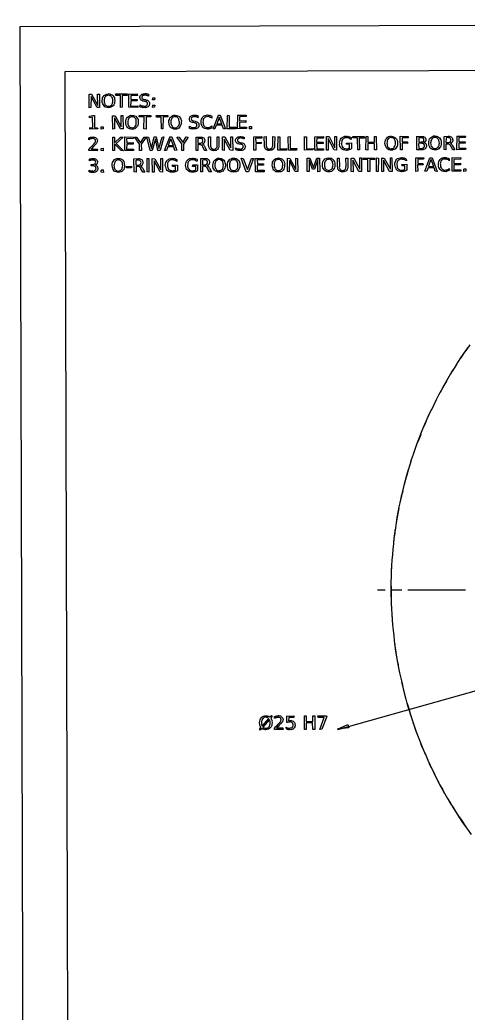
# Model space of a CAD drawing. Header units: millimetres. Extents: x -1 to 561, y -1 to 421.
# Drawn here: x -0.6 to 99.2, y 199.8 to 420.8 of the extents above; entities that cross this region are included whole.
import ezdxf

# ---------------------------------------------------------------- set-up
doc = ezdxf.new("R2010")
doc.units = ezdxf.units.MM

msp = doc.modelspace()

# ---------------------------------------------------------------- linework, layer by layer
for points in [[(0.59, -0.8), (560.56, 0.75), (559.4, 420.78), (-0.55, 419.26)], [(10.56, 9.27), (550.54, 10.73), (549.41, 410.71), (9.43, 409.22)], [(72.67, 263.23), (70.14, 262.97), (72.45, 264.03)]]:
    msp.add_lwpolyline(points, close=True)
for points in [[(14.86, 404.24), (15.42, 404.25), (16.76, 401.75), (16.72, 404.28), (17.15, 404.28), (17.16, 401.25), (16.61, 401.31), (15.28, 403.75), (15.27, 401.29), (14.89, 401.24), (14.85, 404.27)], [(19.14, 404.36), (19.43, 404.31), (19.72, 404.21), (19.95, 404.09), (20.15, 403.94), (20.32, 403.69), (20.47, 403.45), (20.5, 403.13), (20.56, 402.75), (20.54, 402.47), (20.49, 402.15), (20.34, 401.89), (20.19, 401.65), (20, 401.48), (19.72, 401.35), (19.47, 401.27), (19.2, 401.22), (18.89, 401.25), (18.57, 401.35), (18.36, 401.45), (18.18, 401.62), (18.03, 401.88), (17.88, 402.11), (17.78, 402.45), (17.75, 402.79), (17.83, 403.14), (17.86, 403.43), (18.01, 403.65), (18.15, 403.94), (18.36, 404.06), (18.61, 404.2), (18.83, 404.27), (19.2, 404.3)], [(19.16, 404.03), (18.97, 403.97), (18.78, 403.9), (18.59, 403.8), (18.45, 403.68), (18.31, 403.47), (18.29, 403.32), (18.24, 403.03), (18.23, 402.75), (18.23, 402.54), (18.26, 402.29), (18.38, 402.05), (18.46, 401.89), (18.63, 401.7), (18.81, 401.66), (18.94, 401.54), (19.19, 401.57), (19.38, 401.56), (19.58, 401.63), (19.73, 401.73), (19.89, 401.9), (19.99, 402.04), (20.04, 402.27), (20.13, 402.49), (20.12, 402.78), (20.1, 403.07), (20.04, 403.26), (19.95, 403.52), (19.84, 403.68), (19.75, 403.82), (19.53, 403.89), (19.36, 403.95), (19.18, 404)], [(20.76, 404.31), (23.31, 404.29), (23.32, 403.96), (22.22, 403.96), (22.22, 401.32), (21.83, 401.31), (21.82, 403.97), (20.8, 403.96), (20.75, 404.26)], [(23.67, 404.28), (25.57, 404.31), (25.63, 403.98), (24.14, 403.97), (24.14, 403.04), (25.54, 403.07), (25.56, 402.75), (24.11, 402.72), (24.09, 401.61), (25.67, 401.63), (25.66, 401.3), (23.71, 401.33), (23.7, 404.3)], [(28.11, 404.18), (28.06, 403.82), (28, 403.84), (27.86, 403.91), (27.79, 403.94), (27.68, 403.95), (27.59, 403.98), (27.46, 404.04), (27.33, 404.02), (27.26, 403.99), (27.11, 403.99), (27, 403.96), (26.83, 403.96), (26.72, 403.91), (26.68, 403.86), (26.63, 403.74), (26.6, 403.65), (26.6, 403.52), (26.6, 403.46), (26.64, 403.39), (26.62, 403.29), (26.69, 403.25), (26.78, 403.15), (26.85, 403.13), (26.97, 403.12), (27.13, 403.09), (27.38, 403.04), (27.6, 402.94), (27.82, 402.94), (27.91, 402.82), (28.04, 402.72), (28.15, 402.6), (28.25, 402.47), (28.26, 402.33), (28.26, 402.11), (28.3, 401.94), (28.22, 401.78), (28.12, 401.6), (28, 401.45), (27.81, 401.36), (27.65, 401.29), (27.41, 401.23), (27.14, 401.26), (27.02, 401.27), (26.88, 401.22), (26.81, 401.25), (26.7, 401.28), (26.57, 401.34), (26.47, 401.38), (26.31, 401.37), (26.15, 401.44), (26.2, 401.85), (26.3, 401.81), (26.45, 401.72), (26.54, 401.67), (26.67, 401.67), (26.8, 401.64), (26.9, 401.62), (27.03, 401.55), (27.13, 401.58), (27.31, 401.6), (27.44, 401.58), (27.53, 401.63), (27.69, 401.73), (27.78, 401.8), (27.81, 401.87), (27.88, 402), (27.83, 402.12), (27.83, 402.23), (27.85, 402.27), (27.81, 402.35), (27.74, 402.43), (27.66, 402.53), (27.55, 402.55), (27.42, 402.62), (27.25, 402.64), (27.02, 402.69), (26.79, 402.72), (26.61, 402.81), (26.47, 402.9), (26.34, 402.93), (26.3, 403.09), (26.21, 403.23), (26.19, 403.32), (26.16, 403.47), (26.16, 403.68), (26.24, 403.85), (26.33, 403.97), (26.47, 404.11), (26.58, 404.23), (26.77, 404.28), (26.97, 404.34), (27.23, 404.35), (27.33, 404.39), (27.4, 404.37), (27.57, 404.36), (27.63, 404.31), (27.79, 404.32), (27.9, 404.29), (27.98, 404.24), (28.06, 404.18)], [(29.01, 403.44), (29.45, 403.42), (29.42, 402.95), (28.97, 402.95), (29, 403.41)], [(28.99, 401.8), (29.45, 401.81), (29.43, 401.33), (28.97, 401.31), (29.02, 401.83)], [(15.02, 396.79), (15.65, 396.8), (15.64, 399.11), (14.94, 398.95), (14.93, 399.35), (15.65, 399.49), (16.05, 399.47), (16.09, 396.8), (16.73, 396.79), (16.76, 396.5), (15.01, 396.48), (15.01, 396.81)], [(20.08, 399.45), (20.64, 399.46), (21.98, 396.99), (22.02, 399.48), (22.39, 399.49), (22.42, 396.52), (21.85, 396.5), (20.48, 398.99), (20.52, 396.5), (20.1, 396.48), (20.08, 399.46)], [(24.41, 399.53), (24.74, 399.52), (24.95, 399.46), (25.24, 399.34), (25.39, 399.11), (25.57, 398.9), (25.74, 398.61), (25.78, 398.32), (25.79, 398), (25.77, 397.68), (25.72, 397.33), (25.6, 397.1), (25.4, 396.87), (25.2, 396.7), (25, 396.51), (24.75, 396.44), (24.41, 396.42), (24.15, 396.49), (23.84, 396.54), (23.58, 396.68), (23.4, 396.86), (23.26, 397.09), (23.11, 397.35), (23.04, 397.68), (23, 397.97), (23.05, 398.31), (23.11, 398.66), (23.21, 398.87), (23.42, 399.1), (23.63, 399.28), (23.86, 399.41), (24.09, 399.55), (24.43, 399.53)], [(24.39, 399.23), (24.21, 399.23), (23.99, 399.12), (23.86, 399.01), (23.68, 398.9), (23.6, 398.73), (23.53, 398.52), (23.47, 398.26), (23.47, 398), (23.44, 397.71), (23.49, 397.49), (23.61, 397.29), (23.69, 397.07), (23.85, 396.96), (24.05, 396.85), (24.2, 396.8), (24.45, 396.75), (24.64, 396.78), (24.84, 396.84), (24.96, 396.93), (25.12, 397.08), (25.22, 397.25), (25.31, 397.51), (25.36, 397.71), (25.36, 398.01), (25.34, 398.29), (25.33, 398.53), (25.23, 398.74), (25.1, 398.91), (24.98, 399.05), (24.8, 399.15), (24.63, 399.18), (24.42, 399.19)], [(26.02, 399.47), (28.56, 399.51), (28.58, 399.17), (27.52, 399.16), (27.53, 396.49), (27.06, 396.52), (27.09, 399.19), (26.03, 399.17), (26.02, 399.51)], [(29.83, 399.48), (32.34, 399.49), (32.34, 399.18), (31.3, 399.19), (31.29, 396.51), (30.93, 396.53), (30.92, 399.15), (29.84, 399.13), (29.81, 399.48)], [(33.97, 399.6), (34.3, 399.52), (34.54, 399.45), (34.8, 399.35), (34.97, 399.17), (35.16, 398.93), (35.29, 398.69), (35.38, 398.33), (35.35, 398.01), (35.33, 397.68), (35.3, 397.41), (35.15, 397.13), (35, 396.87), (34.79, 396.71), (34.56, 396.57), (34.33, 396.47), (33.98, 396.44), (33.71, 396.46), (33.45, 396.59), (33.17, 396.66), (32.96, 396.86), (32.8, 397.14), (32.67, 397.39), (32.65, 397.68), (32.6, 398.05), (32.61, 398.36), (32.71, 398.64), (32.82, 398.95), (32.97, 399.16), (33.21, 399.31), (33.45, 399.48), (33.68, 399.58), (33.97, 399.58)], [(33.99, 399.25), (33.76, 399.24), (33.58, 399.15), (33.44, 399.03), (33.3, 398.93), (33.19, 398.74), (33.11, 398.52), (33.06, 398.28), (33.01, 398.01), (33.07, 397.75), (33.12, 397.53), (33.17, 397.32), (33.31, 397.13), (33.41, 396.95), (33.61, 396.85), (33.77, 396.79), (34, 396.79), (34.18, 396.78), (34.41, 396.85), (34.54, 396.96), (34.67, 397.14), (34.8, 397.29), (34.88, 397.51), (34.97, 397.73), (34.96, 398.03), (34.92, 398.26), (34.85, 398.55), (34.8, 398.73), (34.7, 398.9), (34.51, 399.03), (34.39, 399.18), (34.17, 399.23), (33.99, 399.21)], [(39.08, 399.47), (39.13, 399.03), (39.01, 399.07), (38.91, 399.13), (38.79, 399.19), (38.7, 399.2), (38.61, 399.22), (38.44, 399.24), (38.35, 399.26), (38.3, 399.26), (38.16, 399.22), (37.99, 399.24), (37.88, 399.15), (37.79, 399.13), (37.7, 399.03), (37.64, 398.97), (37.57, 398.85), (37.61, 398.75), (37.57, 398.66), (37.61, 398.61), (37.64, 398.54), (37.74, 398.46), (37.76, 398.38), (37.87, 398.37), (38, 398.31), (38.17, 398.28), (38.43, 398.25), (38.59, 398.18), (38.81, 398.12), (38.98, 398.02), (39.05, 397.94), (39.21, 397.8), (39.25, 397.71), (39.25, 397.53), (39.32, 397.35), (39.3, 397.18), (39.25, 396.99), (39.15, 396.8), (38.99, 396.71), (38.81, 396.59), (38.63, 396.52), (38.44, 396.5), (38.13, 396.5), (38.04, 396.49), (37.92, 396.5), (37.8, 396.51), (37.73, 396.51), (37.6, 396.52), (37.45, 396.56), (37.29, 396.58), (37.23, 396.64), (37.21, 397.1), (37.31, 397.03), (37.43, 396.96), (37.53, 396.9), (37.7, 396.86), (37.79, 396.82), (37.89, 396.8), (38.02, 396.8), (38.15, 396.84), (38.31, 396.81), (38.43, 396.85), (38.59, 396.89), (38.72, 396.95), (38.75, 397.03), (38.83, 397.1), (38.84, 397.21), (38.86, 397.32), (38.84, 397.42), (38.86, 397.54), (38.79, 397.62), (38.73, 397.66), (38.66, 397.73), (38.59, 397.76), (38.42, 397.83), (38.31, 397.85), (38.07, 397.91), (37.87, 397.93), (37.67, 398.02), (37.51, 398.09), (37.36, 398.19), (37.28, 398.31), (37.27, 398.41), (37.2, 398.53), (37.16, 398.76), (37.2, 398.91), (37.28, 399.07), (37.35, 399.25), (37.48, 399.38), (37.61, 399.45), (37.81, 399.51), (38.03, 399.61), (38.22, 399.59), (38.35, 399.57), (38.44, 399.56), (38.53, 399.58), (38.69, 399.53), (38.75, 399.54), (38.87, 399.51), (39, 399.48), (39.12, 399.44)], [(42.15, 399.28), (42.16, 398.89), (42.06, 399.01), (41.95, 399.03), (41.82, 399.08), (41.75, 399.15), (41.63, 399.18), (41.52, 399.26), (41.36, 399.25), (41.27, 399.24), (41.01, 399.26), (40.78, 399.16), (40.58, 399.09), (40.44, 398.91), (40.31, 398.79), (40.25, 398.54), (40.23, 398.31), (40.17, 398.03), (40.2, 397.77), (40.25, 397.53), (40.37, 397.28), (40.47, 397.14), (40.59, 396.96), (40.82, 396.92), (40.99, 396.84), (41.22, 396.82), (41.4, 396.84), (41.51, 396.82), (41.6, 396.86), (41.74, 396.88), (41.83, 396.96), (41.95, 397.03), (42.08, 397.12), (42.16, 397.17), (42.17, 396.8), (42.09, 396.72), (41.93, 396.64), (41.87, 396.59), (41.72, 396.54), (41.64, 396.55), (41.52, 396.52), (41.35, 396.48), (41.23, 396.45), (40.89, 396.5), (40.64, 396.61), (40.38, 396.69), (40.13, 396.91), (40, 397.14), (39.85, 397.42), (39.8, 397.66), (39.76, 398.07), (39.81, 398.37), (39.86, 398.66), (39.99, 398.94), (40.16, 399.2), (40.33, 399.35), (40.63, 399.47), (40.88, 399.57), (41.18, 399.62), (41.35, 399.61), (41.51, 399.55), (41.59, 399.52), (41.73, 399.54), (41.87, 399.49), (41.97, 399.46), (42.05, 399.41), (42.19, 399.32)], [(43.54, 399.55), (44.01, 399.58), (45.18, 396.57), (44.75, 396.55), (44.47, 397.32), (43.12, 397.35), (42.84, 396.53), (42.44, 396.57), (43.61, 399.57)], [(43.84, 399.15), (43.25, 397.63), (44.37, 397.65), (43.8, 399.13)], [(45.63, 399.58), (46.02, 399.52), (46.02, 396.92), (47.51, 396.92), (47.48, 396.53), (45.61, 396.54), (45.65, 399.53)], [(47.89, 399.56), (49.82, 399.57), (49.78, 399.25), (48.29, 399.23), (48.33, 398.32), (49.76, 398.37), (49.75, 397.96), (48.33, 397.99), (48.32, 396.9), (49.86, 396.89), (49.86, 396.58), (47.91, 396.57), (47.93, 399.59)], [(17.56, 396.96), (17.98, 396.99), (17.98, 396.51), (17.55, 396.49), (17.56, 396.98)], [(50.55, 397.09), (50.96, 397.05), (51, 396.54), (50.52, 396.57), (50.53, 397.04)], [(15.27, 392.04), (16.71, 392.03), (16.68, 391.66), (14.78, 391.7), (14.81, 391.99), (14.92, 392.12), (15.08, 392.32), (15.25, 392.47), (15.43, 392.67), (15.62, 392.81), (15.72, 392.98), (15.88, 393.13), (15.91, 393.18), (16.04, 393.27), (16.06, 393.39), (16.18, 393.45), (16.18, 393.54), (16.25, 393.63), (16.24, 393.72), (16.29, 393.75), (16.27, 393.85), (16.29, 393.98), (16.25, 394.07), (16.2, 394.18), (16.07, 394.2), (16.03, 394.27), (15.93, 394.35), (15.82, 394.4), (15.65, 394.41), (15.6, 394.36), (15.47, 394.39), (15.39, 394.37), (15.28, 394.34), (15.19, 394.29), (15.05, 394.25), (14.95, 394.17), (14.82, 394.1), (14.8, 394.51), (14.93, 394.56), (15.04, 394.64), (15.19, 394.66), (15.26, 394.69), (15.37, 394.71), (15.47, 394.7), (15.54, 394.7), (15.66, 394.75), (15.87, 394.71), (16.08, 394.66), (16.28, 394.57), (16.41, 394.47), (16.53, 394.39), (16.61, 394.24), (16.69, 394.03), (16.67, 393.85), (16.66, 393.77), (16.7, 393.7), (16.65, 393.59), (16.62, 393.54), (16.57, 393.45), (16.52, 393.32), (16.46, 393.22), (16.39, 393.16), (16.35, 393.1), (16.26, 393.05), (16.16, 392.89), (16.01, 392.76), (15.93, 392.64), (15.69, 392.47), (15.55, 392.26), (15.31, 391.98)], [(20.13, 394.71), (20.51, 394.68), (20.53, 393.39), (21.85, 394.67), (22.41, 394.7), (20.9, 393.3), (22.49, 391.67), (21.99, 391.72), (20.51, 393.16), (20.53, 391.7), (20.14, 391.68), (20.15, 394.69)], [(22.81, 394.72), (24.73, 394.7), (24.71, 394.39), (23.2, 394.32), (23.27, 393.45), (24.67, 393.48), (24.65, 393.11), (23.26, 393.11), (23.21, 392.03), (24.75, 392.01), (24.74, 391.7), (22.82, 391.68), (22.84, 394.72)], [(24.99, 394.71), (25.43, 394.66), (26.28, 393.45), (27.09, 394.69), (27.58, 394.71), (26.45, 393.12), (26.48, 391.7), (26.1, 391.7), (26.08, 393.15), (25.03, 394.71)], [(27.68, 394.73), (28.06, 394.71), (28.73, 392.14), (29.31, 394.74), (29.8, 394.72), (30.4, 392.16), (31.08, 394.69), (31.46, 394.72), (30.7, 391.74), (30.18, 391.68), (29.6, 394.28), (28.91, 391.74), (28.42, 391.69), (27.71, 394.72)], [(32.77, 394.73), (33.26, 394.72), (34.38, 391.76), (33.95, 391.75), (33.72, 392.5), (32.37, 392.51), (32.07, 391.73), (31.63, 391.71), (32.82, 394.71)], [(32.98, 394.33), (32.48, 392.84), (33.6, 392.82), (33.04, 394.29)], [(34.43, 394.72), (34.87, 394.71), (35.71, 393.47), (36.48, 394.73), (36.92, 394.7), (35.87, 393.12), (35.88, 391.69), (35.51, 391.71), (35.5, 393.16), (34.4, 394.69)], [(40.05, 393.11), (40.17, 393.12), (40.19, 393.07), (40.24, 393.04), (40.36, 392.97), (40.38, 392.88), (40.43, 392.76), (40.52, 392.66), (40.57, 392.56), (40.97, 391.73), (40.55, 391.75), (40.15, 392.5), (40.06, 392.66), (40.04, 392.73), (39.98, 392.84), (39.88, 392.9), (39.77, 392.98), (39.71, 393.01), (39.64, 393.01), (39.49, 393), (39.03, 393.03), (39.08, 391.71), (38.69, 391.72), (38.64, 394.71), (39.57, 394.71), (39.8, 394.7), (39.99, 394.67), (40.16, 394.62), (40.35, 394.55), (40.46, 394.4), (40.51, 394.23), (40.58, 394.1), (40.59, 393.84), (40.56, 393.74), (40.55, 393.62), (40.55, 393.49), (40.48, 393.43), (40.4, 393.35), (40.27, 393.27), (40.21, 393.22), (40.07, 393.16)], [(39.06, 394.4), (39.02, 393.37), (39.53, 393.35), (39.74, 393.37), (39.8, 393.39), (39.9, 393.43), (40, 393.51), (40.06, 393.52), (40.09, 393.61), (40.17, 393.73), (40.16, 393.87), (40.11, 394.01), (40.15, 394.13), (40.11, 394.18), (39.99, 394.29), (39.93, 394.36), (39.81, 394.39), (39.7, 394.37), (39.53, 394.37), (39.03, 394.39)], [(41.44, 394.75), (41.84, 394.77), (41.89, 392.93), (41.86, 392.7), (41.92, 392.47), (41.98, 392.36), (42.04, 392.24), (42.13, 392.15), (42.29, 392.09), (42.41, 392.03), (42.61, 391.99), (42.76, 392.02), (42.98, 392.05), (43.05, 392.15), (43.16, 392.23), (43.27, 392.38), (43.33, 392.48), (43.34, 392.72), (43.32, 392.91), (43.32, 394.78), (43.75, 394.76), (43.75, 392.9), (43.72, 392.63), (43.66, 392.34), (43.58, 392.15), (43.45, 391.96), (43.28, 391.86), (43.13, 391.75), (42.91, 391.7), (42.6, 391.66), (42.34, 391.68), (42.09, 391.76), (41.91, 391.85), (41.73, 391.99), (41.63, 392.13), (41.54, 392.33), (41.49, 392.57), (41.44, 392.86), (41.43, 394.71)], [(44.51, 394.77), (45.07, 394.73), (46.42, 392.28), (46.37, 394.73), (46.76, 394.76), (46.8, 391.73), (46.25, 391.78), (44.93, 394.27), (44.9, 391.73), (44.54, 391.77), (44.51, 394.72)], [(49.36, 394.7), (49.39, 394.3), (49.3, 394.31), (49.18, 394.36), (49.09, 394.38), (48.95, 394.46), (48.84, 394.45), (48.79, 394.48), (48.66, 394.52), (48.56, 394.52), (48.38, 394.48), (48.27, 394.44), (48.17, 394.39), (48.08, 394.35), (47.96, 394.3), (47.93, 394.23), (47.87, 394.13), (47.86, 393.96), (47.87, 393.92), (47.94, 393.81), (47.93, 393.74), (48.01, 393.67), (48.07, 393.66), (48.14, 393.57), (48.32, 393.55), (48.45, 393.51), (48.71, 393.45), (48.92, 393.41), (49.12, 393.37), (49.26, 393.26), (49.36, 393.17), (49.45, 393.06), (49.54, 392.9), (49.59, 392.74), (49.61, 392.61), (49.59, 392.38), (49.51, 392.21), (49.39, 392.03), (49.3, 391.95), (49.14, 391.82), (48.94, 391.75), (48.72, 391.73), (48.44, 391.72), (48.35, 391.71), (48.18, 391.73), (48.07, 391.72), (48.01, 391.75), (47.86, 391.79), (47.72, 391.83), (47.62, 391.82), (47.5, 391.9), (47.46, 392.3), (47.58, 392.24), (47.74, 392.18), (47.84, 392.11), (47.98, 392.1), (48.07, 392.05), (48.19, 392.05), (48.31, 392.05), (48.4, 392.02), (48.59, 392.02), (48.72, 392.06), (48.85, 392.08), (48.95, 392.15), (49.08, 392.25), (49.08, 392.37), (49.14, 392.47), (49.19, 392.58), (49.12, 392.64), (49.11, 392.77), (49.09, 392.87), (49.03, 392.87), (48.97, 392.98), (48.85, 393.04), (48.75, 393.03), (48.58, 393.09), (48.32, 393.11), (48.11, 393.17), (47.91, 393.23), (47.8, 393.33), (47.64, 393.44), (47.55, 393.55), (47.49, 393.65), (47.44, 393.78), (47.46, 393.97), (47.46, 394.13), (47.54, 394.32), (47.61, 394.42), (47.77, 394.59), (47.88, 394.71), (48.05, 394.78), (48.26, 394.79), (48.49, 394.82), (48.6, 394.82), (48.71, 394.77), (48.83, 394.78), (48.97, 394.79), (49.05, 394.75), (49.14, 394.74), (49.27, 394.69), (49.37, 394.63)], [(51.52, 394.77), (53.26, 394.8), (53.28, 394.45), (51.91, 394.43), (51.94, 393.51), (53.13, 393.56), (53.12, 393.24), (51.92, 393.22), (51.96, 391.78), (51.51, 391.77), (51.5, 394.78)], [(53.84, 394.79), (54.23, 394.81), (54.25, 392.98), (54.24, 392.76), (54.3, 392.53), (54.35, 392.4), (54.46, 392.28), (54.49, 392.16), (54.65, 392.11), (54.81, 392.05), (55.02, 392.04), (55.16, 392.04), (55.3, 392.13), (55.44, 392.14), (55.57, 392.29), (55.62, 392.36), (55.68, 392.55), (55.73, 392.75), (55.72, 392.93), (55.72, 394.81), (56.15, 394.79), (56.13, 392.89), (56.09, 392.67), (56.08, 392.39), (55.94, 392.22), (55.85, 392.02), (55.65, 391.9), (55.49, 391.8), (55.28, 391.77), (54.98, 391.71), (54.7, 391.74), (54.5, 391.77), (54.27, 391.9), (54.13, 391.98), (54.02, 392.18), (53.92, 392.41), (53.89, 392.61), (53.87, 392.92), (53.83, 394.77)], [(56.88, 394.75), (57.27, 394.77), (57.28, 392.12), (58.76, 392.16), (58.79, 391.78), (56.88, 391.78), (56.91, 394.8)], [(59.17, 394.79), (59.6, 394.81), (59.6, 392.14), (61.08, 392.15), (61.04, 391.79), (59.19, 391.8), (59.17, 394.78)], [(62.77, 394.78), (63.2, 394.78), (63.23, 392.11), (64.68, 392.14), (64.67, 391.83), (62.81, 391.79), (62.82, 394.83)], [(65.05, 394.78), (67, 394.83), (67, 394.45), (65.52, 394.46), (65.48, 393.57), (66.94, 393.56), (66.94, 393.26), (65.48, 393.21), (65.51, 392.12), (67, 392.12), (67.03, 391.81), (65.12, 391.82), (65.1, 394.77)], [(67.7, 394.82), (68.25, 394.8), (69.55, 392.32), (69.56, 394.82), (69.93, 394.85), (69.94, 391.81), (69.39, 391.85), (68.08, 394.35), (68.06, 391.8), (67.68, 391.81), (67.65, 394.8)], [(72.83, 392.23), (72.83, 393.03), (72.15, 393.09), (72.15, 393.37), (73.22, 393.4), (73.23, 392.13), (73.09, 392.03), (72.98, 391.94), (72.82, 391.92), (72.66, 391.89), (72.54, 391.81), (72.4, 391.77), (72.23, 391.77), (72.11, 391.75), (71.73, 391.8), (71.45, 391.87), (71.22, 391.97), (70.97, 392.18), (70.84, 392.37), (70.68, 392.67), (70.59, 392.96), (70.62, 393.34), (70.6, 393.65), (70.7, 393.97), (70.78, 394.27), (70.98, 394.43), (71.19, 394.62), (71.44, 394.75), (71.73, 394.89), (72.06, 394.9), (72.2, 394.85), (72.4, 394.88), (72.53, 394.82), (72.66, 394.79), (72.76, 394.78), (72.89, 394.74), (73, 394.69), (73.15, 394.58), (73.14, 394.13), (73.03, 394.27), (72.88, 394.33), (72.79, 394.43), (72.67, 394.46), (72.53, 394.52), (72.4, 394.5), (72.25, 394.57), (72.11, 394.52), (71.86, 394.56), (71.65, 394.5), (71.46, 394.34), (71.29, 394.24), (71.16, 394.1), (71.1, 393.86), (71.06, 393.61), (71.02, 393.31), (71.05, 393.03), (71.06, 392.78), (71.14, 392.59), (71.32, 392.41), (71.45, 392.27), (71.65, 392.15), (71.87, 392.13), (72.14, 392.07), (72.26, 392.11), (72.36, 392.09), (72.39, 392.15), (72.51, 392.12), (72.59, 392.17), (72.66, 392.2), (72.74, 392.22), (72.84, 392.28)], [(73.55, 394.86), (76.09, 394.83), (76.1, 394.47), (74.97, 394.48), (74.99, 391.83), (74.63, 391.83), (74.59, 394.47), (73.56, 394.5), (73.54, 394.82)], [(76.45, 394.87), (76.88, 394.83), (76.88, 393.6), (78.36, 393.62), (78.35, 394.82), (78.75, 394.81), (78.79, 391.87), (78.37, 391.85), (78.33, 393.3), (76.9, 393.27), (76.9, 391.81), (76.46, 391.85), (76.48, 394.83)], [(82.11, 394.88), (82.35, 394.86), (82.62, 394.78), (82.89, 394.64), (83.09, 394.48), (83.28, 394.28), (83.39, 394.02), (83.45, 393.7), (83.5, 393.37), (83.48, 392.99), (83.41, 392.7), (83.27, 392.47), (83.11, 392.23), (82.93, 392.01), (82.69, 391.91), (82.37, 391.79), (82.06, 391.77), (81.82, 391.82), (81.53, 391.87), (81.3, 392.03), (81.11, 392.19), (80.92, 392.46), (80.8, 392.73), (80.7, 392.98), (80.66, 393.33), (80.7, 393.67), (80.78, 393.99), (80.88, 394.25), (81.09, 394.48), (81.26, 394.68), (81.48, 394.8), (81.76, 394.9), (82.08, 394.93)], [(82.12, 394.58), (81.88, 394.58), (81.66, 394.49), (81.49, 394.4), (81.4, 394.28), (81.28, 394.06), (81.16, 393.86), (81.15, 393.63), (81.09, 393.33), (81.16, 393.1), (81.17, 392.82), (81.28, 392.62), (81.36, 392.48), (81.53, 392.32), (81.67, 392.18), (81.87, 392.11), (82.12, 392.13), (82.31, 392.18), (82.46, 392.17), (82.66, 392.33), (82.77, 392.44), (82.89, 392.67), (82.98, 392.83), (83.02, 393.12), (83.01, 393.37), (83.05, 393.63), (82.97, 393.87), (82.9, 394.09), (82.82, 394.25), (82.63, 394.39), (82.48, 394.5), (82.32, 394.53), (82.06, 394.59)], [(84.08, 394.89), (85.83, 394.85), (85.82, 394.5), (84.53, 394.54), (84.54, 393.63), (85.72, 393.61), (85.7, 393.27), (84.49, 393.31), (84.52, 391.86), (84.12, 391.86), (84.1, 394.88)], [(87.74, 394.86), (88.8, 394.84), (89.07, 394.84), (89.23, 394.83), (89.36, 394.76), (89.56, 394.69), (89.67, 394.58), (89.74, 394.46), (89.79, 394.27), (89.79, 394.15), (89.81, 394.03), (89.76, 393.89), (89.7, 393.78), (89.68, 393.7), (89.56, 393.62), (89.51, 393.58), (89.43, 393.51), (89.26, 393.5), (89.44, 393.48), (89.57, 393.4), (89.68, 393.32), (89.71, 393.25), (89.84, 393.14), (89.84, 392.99), (89.93, 392.84), (89.93, 392.72), (89.93, 392.5), (89.82, 392.39), (89.77, 392.25), (89.65, 392.12), (89.49, 392.01), (89.29, 391.94), (89.1, 391.89), (88.87, 391.89), (87.77, 391.86), (87.76, 394.88)], [(88.19, 394.56), (88.2, 393.6), (88.76, 393.65), (88.95, 393.64), (89.07, 393.65), (89.16, 393.7), (89.21, 393.74), (89.31, 393.8), (89.31, 393.9), (89.36, 393.97), (89.36, 394.1), (89.35, 394.22), (89.34, 394.29), (89.27, 394.38), (89.25, 394.43), (89.12, 394.44), (89.06, 394.52), (88.92, 394.55), (88.77, 394.55), (88.19, 394.53)], [(91.8, 394.93), (92.12, 394.88), (92.38, 394.8), (92.62, 394.69), (92.86, 394.55), (92.98, 394.28), (93.13, 394.06), (93.16, 393.68), (93.18, 393.4), (93.19, 393.03), (93.12, 392.76), (93.03, 392.48), (92.82, 392.28), (92.64, 392.07), (92.37, 391.96), (92.14, 391.87), (91.84, 391.82), (91.54, 391.85), (91.25, 391.91), (91, 392.05), (90.78, 392.25), (90.65, 392.46), (90.55, 392.75), (90.47, 393.04), (90.44, 393.39), (90.45, 393.69), (90.53, 394.01), (90.63, 394.3), (90.83, 394.51), (91.04, 394.69), (91.26, 394.83), (91.49, 394.94), (91.79, 394.96)], [(91.79, 394.61), (91.58, 394.57), (91.44, 394.51), (91.28, 394.42), (91.13, 394.28), (91.02, 394.08), (90.91, 393.86), (90.9, 393.67), (90.85, 393.39), (90.91, 393.13), (90.9, 392.88), (91, 392.63), (91.16, 392.51), (91.26, 392.33), (91.45, 392.22), (91.64, 392.14), (91.8, 392.15), (92.03, 392.17), (92.23, 392.23), (92.36, 392.35), (92.54, 392.47), (92.63, 392.65), (92.72, 392.84), (92.74, 393.11), (92.79, 393.37), (92.77, 393.67), (92.68, 393.86), (92.67, 394.09), (92.51, 394.27), (92.38, 394.39), (92.22, 394.52), (92.01, 394.59), (91.84, 394.62)], [(95.3, 393.32), (95.37, 393.27), (95.4, 393.26), (95.48, 393.19), (95.5, 393.11), (95.56, 393.04), (95.62, 392.93), (95.71, 392.8), (95.74, 392.73), (96.2, 391.87), (95.76, 391.88), (95.37, 392.68), (95.31, 392.79), (95.2, 392.93), (95.18, 392.97), (95.06, 393.05), (94.99, 393.1), (94.89, 393.12), (94.78, 393.12), (94.72, 393.15), (94.25, 393.14), (94.27, 391.89), (93.87, 391.91), (93.87, 394.86), (94.75, 394.88), (94.99, 394.9), (95.23, 394.85), (95.39, 394.75), (95.51, 394.67), (95.61, 394.56), (95.69, 394.37), (95.75, 394.24), (95.8, 394), (95.8, 393.88), (95.72, 393.78), (95.73, 393.65), (95.67, 393.57), (95.59, 393.47), (95.49, 393.4), (95.35, 393.37), (95.28, 393.32)], [(94.28, 394.56), (94.23, 393.48), (94.75, 393.48), (94.93, 393.49), (95, 393.5), (95.13, 393.58), (95.18, 393.65), (95.3, 393.67), (95.31, 393.81), (95.35, 393.91), (95.32, 394.06), (95.37, 394.17), (95.34, 394.27), (95.25, 394.33), (95.21, 394.42), (95.15, 394.5), (95.01, 394.54), (94.89, 394.54), (94.76, 394.59), (94.28, 394.53)], [(96.68, 394.88), (98.58, 394.88), (98.57, 394.58), (97.11, 394.57), (97.12, 393.63), (98.52, 393.64), (98.52, 393.33), (97.14, 393.33), (97.15, 392.26), (98.65, 392.24), (98.64, 391.91), (96.7, 391.89), (96.72, 394.91)], [(17.52, 392.18), (17.96, 392.21), (17.98, 391.65), (17.52, 391.68), (17.56, 392.19)], [(88.17, 393.27), (88.2, 392.19), (88.88, 392.19), (89.02, 392.23), (89.1, 392.24), (89.23, 392.31), (89.31, 392.36), (89.37, 392.45), (89.46, 392.51), (89.5, 392.6), (89.46, 392.74), (89.45, 392.91), (89.44, 392.99), (89.38, 393.11), (89.36, 393.14), (89.24, 393.22), (89.12, 393.29), (88.96, 393.28), (88.82, 393.33), (88.2, 393.31)], [(16.21, 388.52), (16.34, 388.42), (16.43, 388.37), (16.52, 388.32), (16.65, 388.24), (16.71, 388.09), (16.72, 387.98), (16.8, 387.88), (16.79, 387.72), (16.79, 387.56), (16.74, 387.35), (16.62, 387.18), (16.5, 387.07), (16.29, 386.92), (16.1, 386.9), (15.91, 386.85), (15.66, 386.81), (15.53, 386.8), (15.46, 386.79), (15.31, 386.83), (15.27, 386.86), (15.12, 386.87), (15.03, 386.89), (14.92, 386.94), (14.85, 386.98), (14.84, 387.33), (14.92, 387.27), (14.98, 387.27), (15.13, 387.2), (15.19, 387.22), (15.29, 387.19), (15.4, 387.16), (15.52, 387.18), (15.59, 387.17), (15.81, 387.13), (15.98, 387.19), (16.07, 387.24), (16.21, 387.32), (16.3, 387.39), (16.36, 387.46), (16.38, 387.59), (16.41, 387.77), (16.35, 387.86), (16.38, 387.96), (16.26, 388.11), (16.19, 388.16), (16.11, 388.2), (16.01, 388.26), (15.87, 388.27), (15.7, 388.31), (15.33, 388.27), (15.33, 388.61), (15.71, 388.63), (15.84, 388.62), (15.96, 388.69), (16.08, 388.71), (16.19, 388.78), (16.21, 388.81), (16.31, 388.94), (16.3, 388.97), (16.34, 389.1), (16.3, 389.24), (16.26, 389.32), (16.24, 389.4), (16.14, 389.49), (16.04, 389.5), (15.97, 389.54), (15.86, 389.58), (15.72, 389.58), (15.58, 389.59), (15.48, 389.57), (15.41, 389.55), (15.29, 389.54), (15.2, 389.5), (15.14, 389.52), (15, 389.48), (14.94, 389.44), (14.91, 389.81), (15.01, 389.83), (15.13, 389.84), (15.25, 389.84), (15.3, 389.87), (15.4, 389.88), (15.52, 389.92), (15.61, 389.9), (15.71, 389.95), (15.97, 389.9), (16.15, 389.84), (16.32, 389.83), (16.46, 389.74), (16.59, 389.59), (16.67, 389.47), (16.72, 389.3), (16.74, 389.15), (16.68, 389), (16.71, 388.9), (16.65, 388.82), (16.61, 388.75), (16.48, 388.62), (16.39, 388.58), (16.33, 388.52), (16.19, 388.46)], [(21.38, 389.91), (21.68, 389.94), (21.95, 389.85), (22.18, 389.69), (22.39, 389.54), (22.57, 389.29), (22.67, 389), (22.69, 388.76), (22.73, 388.42), (22.72, 388.04), (22.66, 387.77), (22.56, 387.47), (22.38, 387.29), (22.15, 387.07), (21.97, 386.96), (21.67, 386.88), (21.38, 386.81), (21.07, 386.88), (20.8, 386.96), (20.53, 387.07), (20.32, 387.23), (20.19, 387.46), (20.1, 387.77), (20.03, 388.01), (19.95, 388.36), (20.02, 388.69), (20.04, 389.03), (20.21, 389.28), (20.32, 389.51), (20.53, 389.69), (20.79, 389.83), (21.06, 389.9), (21.33, 389.93)], [(21.39, 389.58), (21.14, 389.62), (20.96, 389.5), (20.83, 389.44), (20.68, 389.26), (20.57, 389.08), (20.47, 388.91), (20.42, 388.63), (20.39, 388.41), (20.45, 388.11), (20.46, 387.88), (20.54, 387.65), (20.68, 387.46), (20.8, 387.36), (20.96, 387.27), (21.15, 387.15), (21.36, 387.14), (21.55, 387.2), (21.79, 387.23), (21.9, 387.35), (22.07, 387.48), (22.19, 387.66), (22.24, 387.88), (22.28, 388.11), (22.33, 388.36), (22.29, 388.62), (22.26, 388.91), (22.19, 389.09), (22.07, 389.29), (21.93, 389.4), (21.74, 389.51), (21.56, 389.61), (21.33, 389.59)], [(26.3, 388.29), (26.38, 388.25), (26.43, 388.27), (26.46, 388.18), (26.55, 388.11), (26.61, 388.04), (26.66, 387.93), (26.76, 387.84), (26.78, 387.71), (27.24, 386.91), (26.8, 386.87), (26.38, 387.67), (26.33, 387.8), (26.26, 387.89), (26.17, 388.02), (26.11, 388.08), (26.05, 388.12), (25.93, 388.17), (25.81, 388.18), (25.73, 388.18), (25.29, 388.18), (25.31, 386.87), (24.91, 386.93), (24.83, 389.87), (25.81, 389.92), (26.01, 389.91), (26.24, 389.85), (26.37, 389.77), (26.55, 389.72), (26.65, 389.58), (26.73, 389.43), (26.81, 389.27), (26.8, 389.03), (26.78, 388.87), (26.8, 388.79), (26.73, 388.69), (26.67, 388.56), (26.64, 388.46), (26.51, 388.38), (26.4, 388.32), (26.32, 388.34)], [(25.28, 389.56), (25.27, 388.49), (25.75, 388.47), (25.89, 388.48), (26.02, 388.57), (26.16, 388.54), (26.24, 388.66), (26.31, 388.68), (26.35, 388.83), (26.37, 388.91), (26.41, 389.02), (26.36, 389.17), (26.33, 389.26), (26.26, 389.36), (26.21, 389.43), (26.13, 389.52), (26.02, 389.53), (25.9, 389.57), (25.77, 389.55), (25.29, 389.57)], [(27.69, 389.91), (28.16, 389.92), (28.14, 386.92), (27.75, 386.93), (27.74, 389.9)], [(28.94, 389.94), (29.46, 389.88), (30.84, 387.39), (30.83, 389.91), (31.21, 389.93), (31.18, 386.92), (30.66, 386.93), (29.32, 389.39), (29.36, 386.92), (28.96, 386.89), (28.92, 389.93)], [(34.07, 387.33), (34.06, 388.14), (33.38, 388.15), (33.43, 388.5), (34.5, 388.47), (34.49, 387.23), (34.35, 387.09), (34.19, 387.04), (34.1, 387.03), (33.97, 386.98), (33.8, 386.88), (33.68, 386.87), (33.48, 386.87), (33.35, 386.88), (32.99, 386.91), (32.75, 386.93), (32.43, 387.08), (32.26, 387.28), (32.09, 387.47), (31.98, 387.76), (31.89, 388.07), (31.81, 388.4), (31.84, 388.74), (31.91, 389.07), (32.09, 389.3), (32.21, 389.53), (32.49, 389.71), (32.7, 389.87), (33.01, 389.95), (33.35, 389.97), (33.49, 389.99), (33.65, 389.94), (33.74, 389.93), (33.91, 389.93), (34.04, 389.88), (34.16, 389.79), (34.25, 389.73), (34.37, 389.7), (34.41, 389.25), (34.27, 389.33), (34.14, 389.43), (34.06, 389.46), (33.92, 389.52), (33.78, 389.58), (33.63, 389.61), (33.49, 389.61), (33.34, 389.66), (33.13, 389.61), (32.89, 389.54), (32.73, 389.47), (32.56, 389.32), (32.45, 389.17), (32.32, 388.93), (32.3, 388.67), (32.27, 388.39), (32.3, 388.15), (32.36, 387.92), (32.41, 387.68), (32.52, 387.53), (32.74, 387.39), (32.91, 387.27), (33.1, 387.24), (33.37, 387.21), (33.5, 387.2), (33.6, 387.18), (33.65, 387.25), (33.75, 387.23), (33.83, 387.23), (33.94, 387.25), (34.01, 387.3), (34.06, 387.32)], [(38.57, 387.35), (38.57, 388.17), (37.89, 388.16), (37.9, 388.53), (38.97, 388.51), (38.94, 387.23), (38.84, 387.14), (38.75, 387.06), (38.6, 387.04), (38.42, 386.98), (38.3, 386.95), (38.13, 386.92), (37.99, 386.91), (37.81, 386.88), (37.55, 386.9), (37.22, 386.98), (36.97, 387.1), (36.75, 387.31), (36.56, 387.49), (36.47, 387.79), (36.4, 388.08), (36.31, 388.46), (36.36, 388.76), (36.46, 389.07), (36.55, 389.32), (36.75, 389.55), (36.94, 389.77), (37.2, 389.91), (37.48, 389.93), (37.85, 390.02), (37.95, 389.97), (38.1, 389.96), (38.26, 389.98), (38.38, 389.9), (38.5, 389.9), (38.62, 389.84), (38.79, 389.76), (38.89, 389.69), (38.88, 389.31), (38.78, 389.37), (38.63, 389.44), (38.51, 389.53), (38.4, 389.55), (38.3, 389.62), (38.12, 389.66), (38.03, 389.65), (37.89, 389.66), (37.58, 389.62), (37.39, 389.57), (37.18, 389.46), (37.06, 389.33), (36.91, 389.17), (36.84, 388.98), (36.79, 388.73), (36.78, 388.4), (36.77, 388.12), (36.83, 387.91), (36.93, 387.71), (37.07, 387.53), (37.21, 387.35), (37.41, 387.28), (37.65, 387.19), (37.91, 387.2), (37.97, 387.22), (38.1, 387.19), (38.15, 387.22), (38.23, 387.25), (38.33, 387.25), (38.41, 387.28), (38.48, 387.35), (38.57, 387.39)], [(41.12, 388.36), (41.23, 388.29), (41.27, 388.3), (41.31, 388.21), (41.41, 388.16), (41.46, 388.05), (41.5, 388.02), (41.56, 387.85), (41.63, 387.75), (42.07, 386.93), (41.62, 386.95), (41.2, 387.72), (41.17, 387.82), (41.08, 387.95), (40.98, 388.04), (40.91, 388.08), (40.84, 388.18), (40.74, 388.16), (40.7, 388.19), (40.55, 388.22), (40.12, 388.19), (40.11, 386.97), (39.71, 386.97), (39.71, 389.96), (40.63, 389.91), (40.89, 389.94), (41.09, 389.92), (41.25, 389.81), (41.41, 389.72), (41.52, 389.63), (41.55, 389.44), (41.63, 389.25), (41.65, 389.1), (41.62, 388.91), (41.59, 388.84), (41.6, 388.68), (41.49, 388.6), (41.43, 388.52), (41.37, 388.42), (41.22, 388.36), (41.12, 388.32)], [(40.1, 389.58), (40.12, 388.54), (40.61, 388.56), (40.79, 388.52), (40.85, 388.55), (40.96, 388.65), (41.1, 388.69), (41.15, 388.73), (41.15, 388.87), (41.2, 388.94), (41.19, 389.05), (41.19, 389.18), (41.16, 389.31), (41.11, 389.4), (41.08, 389.51), (40.97, 389.5), (40.9, 389.59), (40.76, 389.6), (40.6, 389.6), (40.14, 389.59)], [(43.8, 390.01), (44.08, 389.95), (44.31, 389.91), (44.55, 389.75), (44.82, 389.56), (44.98, 389.35), (45.09, 389.06), (45.12, 388.82), (45.18, 388.45), (45.12, 388.08), (45.06, 387.78), (44.97, 387.54), (44.77, 387.31), (44.61, 387.11), (44.38, 387.01), (44.07, 386.9), (43.82, 386.9), (43.5, 386.91), (43.24, 387.02), (42.96, 387.14), (42.79, 387.33), (42.62, 387.53), (42.47, 387.77), (42.42, 388.13), (42.39, 388.45), (42.44, 388.77), (42.51, 389.08), (42.58, 389.35), (42.8, 389.57), (42.99, 389.73), (43.23, 389.88), (43.45, 389.99), (43.75, 390.02)], [(43.79, 389.69), (43.55, 389.68), (43.41, 389.62), (43.24, 389.48), (43.06, 389.33), (43, 389.16), (42.87, 388.96), (42.82, 388.75), (42.81, 388.41), (42.86, 388.16), (42.89, 387.92), (42.97, 387.72), (43.1, 387.54), (43.22, 387.38), (43.39, 387.28), (43.55, 387.22), (43.8, 387.25), (43.99, 387.26), (44.19, 387.31), (44.33, 387.43), (44.51, 387.57), (44.63, 387.72), (44.67, 387.92), (44.71, 388.18), (44.76, 388.42), (44.71, 388.7), (44.7, 388.98), (44.61, 389.14), (44.5, 389.32), (44.32, 389.47), (44.17, 389.62), (44.01, 389.67), (43.8, 389.69)], [(47.04, 390.04), (47.29, 389.98), (47.61, 389.94), (47.79, 389.78), (47.99, 389.57), (48.21, 389.38), (48.32, 389.09), (48.38, 388.8), (48.42, 388.47), (48.42, 388.09), (48.29, 387.82), (48.17, 387.59), (48, 387.36), (47.84, 387.15), (47.57, 386.98), (47.31, 386.93), (47, 386.87), (46.72, 386.93), (46.45, 387), (46.25, 387.14), (45.98, 387.28), (45.83, 387.51), (45.75, 387.8), (45.62, 388.11), (45.64, 388.47), (45.62, 388.8), (45.73, 389.11), (45.84, 389.35), (46.04, 389.55), (46.18, 389.75), (46.47, 389.88), (46.71, 389.98), (47.03, 389.99)], [(46.98, 389.67), (46.79, 389.67), (46.62, 389.58), (46.43, 389.52), (46.31, 389.35), (46.18, 389.18), (46.16, 388.99), (46.07, 388.75), (46.06, 388.46), (46.06, 388.15), (46.14, 387.96), (46.22, 387.74), (46.34, 387.56), (46.45, 387.41), (46.64, 387.31), (46.82, 387.24), (47.06, 387.26), (47.26, 387.28), (47.44, 387.31), (47.57, 387.4), (47.69, 387.59), (47.86, 387.74), (47.95, 387.95), (47.95, 388.19), (47.96, 388.44), (47.96, 388.76), (47.95, 388.99), (47.86, 389.14), (47.69, 389.36), (47.58, 389.46), (47.41, 389.63), (47.25, 389.63), (46.99, 389.65)], [(49.84, 386.94), (48.67, 389.99), (49.12, 389.93), (50.07, 387.47), (50.97, 389.97), (51.44, 389.95), (50.3, 387), (49.84, 386.98)], [(51.87, 389.94), (53.73, 389.96), (53.78, 389.64), (52.26, 389.64), (52.29, 388.73), (53.67, 388.73), (53.67, 388.42), (52.27, 388.37), (52.24, 387.31), (53.83, 387.32), (53.81, 386.96), (51.85, 386.99), (51.83, 389.95)], [(57.01, 390.07), (57.28, 390), (57.57, 389.9), (57.79, 389.78), (57.97, 389.63), (58.17, 389.4), (58.25, 389.13), (58.38, 388.84), (58.37, 388.51), (58.32, 388.15), (58.26, 387.86), (58.17, 387.57), (58.01, 387.32), (57.81, 387.13), (57.54, 387), (57.32, 386.94), (56.99, 386.92), (56.67, 386.96), (56.43, 387), (56.18, 387.16), (55.96, 387.33), (55.82, 387.59), (55.71, 387.84), (55.63, 388.11), (55.61, 388.5), (55.65, 388.84), (55.68, 389.14), (55.81, 389.36), (55.95, 389.61), (56.15, 389.78), (56.42, 389.94), (56.68, 389.99), (57.01, 390.03)], [(56.96, 389.73), (56.79, 389.68), (56.6, 389.61), (56.4, 389.56), (56.29, 389.39), (56.17, 389.23), (56.07, 388.98), (56.02, 388.77), (56.03, 388.46), (56.05, 388.23), (56.05, 387.99), (56.15, 387.78), (56.28, 387.6), (56.4, 387.45), (56.56, 387.31), (56.78, 387.27), (56.97, 387.24), (57.2, 387.24), (57.4, 387.31), (57.55, 387.43), (57.69, 387.59), (57.79, 387.73), (57.89, 387.96), (57.9, 388.2), (57.96, 388.47), (57.94, 388.72), (57.91, 389.03), (57.83, 389.21), (57.69, 389.4), (57.55, 389.52), (57.37, 389.64), (57.18, 389.69), (56.98, 389.73)], [(58.97, 389.98), (59.55, 389.96), (60.86, 387.45), (60.89, 390.01), (61.26, 389.97), (61.31, 387.01), (60.74, 387.02), (59.43, 389.48), (59.4, 386.96), (59.01, 387.02), (59.03, 390.01)], [(63.36, 389.99), (63.98, 390.03), (64.78, 387.96), (65.55, 390), (66.14, 389.99), (66.16, 387.04), (65.77, 386.99), (65.76, 389.68), (64.99, 387.58), (64.57, 387.55), (63.8, 389.62), (63.81, 387.01), (63.37, 387.02), (63.4, 390.02)], [(68.16, 390.04), (68.43, 390.03), (68.71, 390), (68.94, 389.87), (69.19, 389.68), (69.32, 389.41), (69.48, 389.16), (69.55, 388.87), (69.56, 388.49), (69.5, 388.19), (69.43, 387.89), (69.32, 387.63), (69.15, 387.41), (68.98, 387.23), (68.76, 387.05), (68.49, 386.99), (68.19, 386.98), (67.89, 387), (67.58, 387.06), (67.35, 387.19), (67.13, 387.4), (66.99, 387.62), (66.84, 387.86), (66.79, 388.15), (66.8, 388.49), (66.82, 388.88), (66.88, 389.17), (66.95, 389.45), (67.15, 389.64), (67.34, 389.85), (67.6, 389.93), (67.84, 390.04), (68.19, 390.07)], [(68.15, 389.71), (67.95, 389.73), (67.73, 389.67), (67.62, 389.57), (67.44, 389.42), (67.35, 389.22), (67.27, 389.02), (67.2, 388.79), (67.23, 388.51), (67.23, 388.23), (67.29, 387.98), (67.34, 387.77), (67.49, 387.61), (67.64, 387.47), (67.78, 387.4), (67.98, 387.32), (68.14, 387.29), (68.4, 387.34), (68.53, 387.4), (68.71, 387.45), (68.88, 387.65), (69, 387.77), (69.04, 388.02), (69.08, 388.25), (69.14, 388.54), (69.1, 388.8), (69.04, 389.05), (69.01, 389.24), (68.85, 389.4), (68.73, 389.59), (68.57, 389.69), (68.39, 389.73), (68.16, 389.76)], [(70.1, 390), (70.53, 390.04), (70.57, 388.22), (70.53, 387.97), (70.57, 387.8), (70.64, 387.66), (70.73, 387.5), (70.81, 387.4), (70.96, 387.36), (71.11, 387.3), (71.28, 387.32), (71.47, 387.29), (71.66, 387.38), (71.78, 387.43), (71.84, 387.49), (71.91, 387.63), (72.01, 387.76), (72.01, 387.97), (72.02, 388.21), (72, 390.04), (72.44, 390.04), (72.41, 388.14), (72.41, 387.91), (72.37, 387.62), (72.29, 387.45), (72.16, 387.29), (71.97, 387.13), (71.77, 387.03), (71.53, 386.98), (71.29, 386.96), (71.05, 387), (70.8, 387.02), (70.61, 387.12), (70.44, 387.29), (70.31, 387.4), (70.19, 387.66), (70.18, 387.86), (70.11, 388.13), (70.13, 390.04)], [(73.22, 390), (73.74, 390.04), (75.1, 387.55), (75.09, 390.05), (75.46, 390.05), (75.46, 387.02), (74.9, 387.02), (73.55, 389.57), (73.59, 387), (73.19, 387.02), (73.17, 390.01)], [(75.85, 390.02), (78.36, 390.04), (78.37, 389.67), (77.35, 389.71), (77.31, 387.01), (76.89, 387.03), (76.89, 389.67), (75.82, 389.73), (75.88, 390.05)], [(78.78, 390.07), (79.22, 390.03), (79.2, 387.05), (78.78, 387.02), (78.79, 390.07)], [(79.98, 390.02), (80.52, 390.04), (81.91, 387.55), (81.9, 390.07), (82.24, 390.08), (82.27, 387.03), (81.7, 387.04), (80.39, 389.58), (80.39, 387.07), (79.99, 387.07), (79.99, 390.07)], [(85.1, 387.51), (85.09, 388.28), (84.48, 388.3), (84.45, 388.62), (85.52, 388.66), (85.55, 387.37), (85.42, 387.29), (85.29, 387.18), (85.14, 387.11), (85.02, 387.08), (84.85, 387.02), (84.69, 387.03), (84.59, 387.03), (84.38, 386.99), (84.06, 387.05), (83.81, 387.09), (83.55, 387.21), (83.32, 387.44), (83.16, 387.6), (83.03, 387.93), (82.93, 388.23), (82.89, 388.52), (82.91, 388.87), (83.03, 389.23), (83.12, 389.51), (83.29, 389.73), (83.5, 389.91), (83.76, 390.04), (84.07, 390.08), (84.41, 390.13), (84.51, 390.11), (84.66, 390.09), (84.8, 390.11), (84.96, 390.07), (85.1, 389.99), (85.23, 389.96), (85.34, 389.87), (85.41, 389.81), (85.47, 389.39), (85.33, 389.5), (85.2, 389.58), (85.09, 389.66), (84.99, 389.69), (84.85, 389.73), (84.7, 389.74), (84.59, 389.77), (84.45, 389.76), (84.16, 389.79), (83.95, 389.67), (83.76, 389.63), (83.6, 389.48), (83.5, 389.33), (83.42, 389.09), (83.35, 388.83), (83.33, 388.57), (83.37, 388.26), (83.4, 388), (83.46, 387.8), (83.59, 387.61), (83.74, 387.54), (83.93, 387.44), (84.21, 387.32), (84.42, 387.36), (84.57, 387.34), (84.61, 387.36), (84.74, 387.36), (84.83, 387.37), (84.9, 387.39), (84.97, 387.39), (85.02, 387.48), (85.12, 387.52)], [(87.54, 390.06), (89.33, 390.05), (89.26, 389.76), (87.97, 389.72), (88, 388.88), (89.14, 388.84), (89.18, 388.51), (87.95, 388.49), (88.01, 387.1), (87.58, 387.07), (87.58, 390.09)], [(90.69, 390.08), (91.2, 390.09), (92.33, 387.06), (91.87, 387.1), (91.61, 387.82), (90.28, 387.85), (90.03, 387.1), (89.56, 387.08), (90.71, 390.05)], [(90.91, 389.7), (90.41, 388.2), (91.53, 388.15), (90.97, 389.68)], [(95, 389.85), (95, 389.4), (94.88, 389.55), (94.8, 389.6), (94.68, 389.69), (94.58, 389.69), (94.48, 389.73), (94.31, 389.75), (94.21, 389.8), (94.07, 389.79), (93.84, 389.76), (93.65, 389.75), (93.41, 389.63), (93.28, 389.52), (93.13, 389.33), (93.04, 389.08), (93.01, 388.83), (93.03, 388.6), (93.06, 388.28), (93.06, 388.06), (93.2, 387.85), (93.31, 387.68), (93.43, 387.53), (93.59, 387.46), (93.84, 387.37), (94.04, 387.37), (94.22, 387.38), (94.33, 387.36), (94.47, 387.4), (94.56, 387.44), (94.68, 387.51), (94.82, 387.55), (94.87, 387.65), (95.01, 387.72), (95.04, 387.32), (94.92, 387.26), (94.77, 387.16), (94.66, 387.16), (94.54, 387.12), (94.41, 387.05), (94.33, 387.06), (94.21, 387), (94.07, 387.03), (93.71, 387.06), (93.45, 387.13), (93.19, 387.24), (92.99, 387.45), (92.84, 387.7), (92.67, 387.96), (92.61, 388.26), (92.61, 388.6), (92.58, 388.95), (92.65, 389.24), (92.81, 389.5), (93, 389.73), (93.2, 389.94), (93.43, 390.06), (93.7, 390.14), (94.01, 390.14), (94.14, 390.14), (94.28, 390.12), (94.41, 390.09), (94.56, 390.04), (94.65, 390.04), (94.75, 389.99), (94.87, 389.92), (94.98, 389.83)], [(95.62, 390.06), (97.51, 390.12), (97.55, 389.77), (96.03, 389.72), (96, 388.85), (97.49, 388.86), (97.48, 388.49), (96.02, 388.51), (96.03, 387.41), (97.58, 387.41), (97.58, 387.08), (95.63, 387.11), (95.65, 390.12)], [(17.55, 387.38), (17.99, 387.42), (18.02, 386.85), (17.54, 386.87), (17.57, 387.36)], [(23.16, 388.19), (24.28, 388.21), (24.25, 387.86), (23.19, 387.86), (23.15, 388.2)], [(98.27, 387.64), (98.68, 387.62), (98.69, 387.11), (98.25, 387.06), (98.24, 387.59)], [(99.56, 348.49), (98.87, 347.54), (98.19, 346.54), (97.5, 345.56), (96.84, 344.57), (96.21, 343.51), (95.56, 342.53), (94.94, 341.49), (94.39, 340.45), (93.76, 339.37), (93.2, 338.34), (92.61, 337.27), (92.09, 336.2), (91.56, 335.13), (91.02, 334.1), (90.48, 333), (90.04, 331.9), (89.5, 330.76), (89.05, 329.69), (88.59, 328.59), (88.18, 327.43), (87.74, 326.33), (87.34, 325.21), (86.93, 324.05), (86.54, 322.89), (86.23, 321.8), (85.85, 320.62), (85.55, 319.5), (85.22, 318.29), (84.92, 317.18), (84.62, 315.95), (84.36, 314.84), (84.08, 313.62), (83.81, 312.43), (83.57, 311.26), (83.35, 310.07), (83.19, 308.88), (83.02, 307.69), (82.83, 306.51), (82.67, 305.36), (82.56, 304.18), (82.45, 302.94), (82.35, 301.79), (82.21, 300.57), (82.16, 299.37), (82.07, 298.19), (82.07, 296.93), (82.01, 295.74), (81.98, 294.53), (82.05, 293.35), (82.04, 292.15), (82.04, 290.96), (82.11, 289.76), (82.22, 288.56), (82.27, 287.32), (82.38, 286.14), (82.5, 284.98), (82.63, 283.77), (82.72, 282.58), (82.9, 281.41), (83.07, 280.21), (83.25, 279.03), (83.47, 277.82), (83.72, 276.64), (83.95, 275.48), (84.2, 274.27), (84.48, 273.12), (84.76, 271.92), (85.04, 270.75), (85.36, 269.65), (85.66, 268.45), (85.99, 267.34), (86.36, 266.14), (86.75, 265.05), (87.15, 263.9), (87.52, 262.76), (87.96, 261.62), (88.38, 260.5), (88.83, 259.4), (89.25, 258.27), (89.75, 257.15), (90.24, 256.05), (90.73, 254.97), (91.25, 253.92), (91.76, 252.81), (92.32, 251.72), (92.84, 250.65), (93.46, 249.63), (93.99, 248.58), (94.64, 247.52), (95.25, 246.52), (95.88, 245.48), (96.53, 244.43), (97.15, 243.42), (97.81, 242.44), (98.51, 241.41), (99.18, 240.46), (99.87, 239.51)], [(99.08, 347.82), (98.87, 347.56), (98.16, 346.58), (97.55, 345.61)], [(96.69, 344.27), (96.23, 343.52), (95.58, 342.48), (95.26, 341.9)], [(94.46, 340.61), (94.35, 340.42), (93.78, 339.42), (93.19, 338.32), (93.03, 337.97)], [(92.33, 336.65), (92.09, 336.21), (91.53, 335.15), (91.03, 334.04), (90.98, 333.99)], [(90.36, 332.67), (90, 331.91), (89.54, 330.76), (89.15, 329.83)], [(88.65, 328.58), (88.64, 328.55), (88.19, 327.43), (87.74, 326.32), (87.68, 326.05)], [(87.12, 324.64), (86.95, 324.09), (86.55, 322.88), (86.28, 321.9)], [(85.85, 320.61), (85.88, 320.63), (85.51, 319.43), (85.2, 318.31), (84.93, 317.31)], [(84.64, 316.01), (84.64, 315.95), (84.31, 314.83), (84.07, 313.64), (84.03, 313.39)], [(83.74, 312.03), (83.63, 311.31), (83.38, 310.11), (83.18, 308.9), (83.17, 308.86)], [(82.92, 307.34), (82.86, 306.55), (82.69, 305.37), (82.62, 304.55)], [(82.46, 303.16), (82.43, 302.98), (82.33, 301.72), (82.25, 300.58), (82.21, 300.52)], [(82.12, 299), (82.1, 298.17), (82.07, 296.96), (82.07, 296.37)], [(79.02, 293.95), (80.74, 293.98)], [(82.02, 295.05), (82.04, 294.54), (82.03, 293.33), (82.02, 292.37)], [(82.24, 293.97), (84.45, 293.93)], [(85.81, 293.95), (98.58, 293.97)], [(82.09, 290.78), (82.14, 289.73), (82.2, 288.52), (82.28, 287.5)], [(70.2, 262.9), (160.1, 288.17)], [(82.35, 286.16), (82.37, 286.16), (82.5, 284.97), (82.63, 283.75), (82.65, 283.33)], [(82.85, 281.97), (82.91, 281.39), (83.08, 280.17), (83.21, 279.35)], [(83.52, 277.75), (83.7, 276.62), (83.96, 275.46), (83.97, 275.17)], [(84.38, 273.51), (84.43, 273.09), (84.73, 271.91), (85.05, 270.8), (85.13, 270.34)], [(85.61, 268.75), (85.68, 268.46), (86.04, 267.31), (86.37, 266.16), (86.5, 265.78)], [(53.13, 263.3), (53.01, 263.43), (52.97, 263.52), (52.9, 263.69), (52.86, 263.81), (52.82, 263.92), (52.85, 264.08), (52.77, 264.25), (52.79, 264.37), (52.83, 264.75), (52.89, 265.02), (52.98, 265.26), (53.17, 265.51), (53.4, 265.72), (53.62, 265.83), (53.89, 265.89), (54.16, 265.94), (54.32, 265.92), (54.44, 265.94), (54.57, 265.88), (54.65, 265.86), (54.81, 265.85), (54.9, 265.75), (54.98, 265.73), (55.05, 265.64), (55.42, 266.03), (55.59, 265.86), (55.28, 265.48), (55.34, 265.36), (55.36, 265.22), (55.45, 265.1), (55.52, 264.99), (55.56, 264.83), (55.54, 264.67), (55.57, 264.52), (55.61, 264.36), (55.52, 264.06), (55.51, 263.78), (55.4, 263.47), (55.18, 263.24), (55.03, 263.08), (54.79, 262.94), (54.48, 262.85), (54.19, 262.84), (54.09, 262.85), (53.96, 262.82), (53.8, 262.9), (53.72, 262.89), (53.61, 262.94), (53.53, 263.02), (53.38, 263.05), (53.33, 263.12), (52.95, 262.72), (52.78, 262.89), (53.1, 263.31)], [(54.8, 265.33), (54.73, 265.42), (54.68, 265.44), (54.62, 265.53), (54.53, 265.54), (54.42, 265.56), (54.36, 265.62), (54.25, 265.61), (54.18, 265.6), (54, 265.61), (53.76, 265.56), (53.63, 265.41), (53.48, 265.3), (53.34, 265.09), (53.32, 264.91), (53.24, 264.63), (53.23, 264.39), (53.2, 264.28), (53.25, 264.17), (53.24, 264.07), (53.27, 263.98), (53.27, 263.91), (53.32, 263.8), (53.37, 263.75), (53.36, 263.62), (54.86, 265.36)], [(56.58, 263.22), (57.98, 263.23), (58, 262.89), (56.09, 262.88), (56.13, 263.22), (56.25, 263.36), (56.35, 263.53), (56.57, 263.7), (56.76, 263.87), (56.91, 264.1), (57.07, 264.23), (57.2, 264.32), (57.25, 264.4), (57.31, 264.48), (57.43, 264.61), (57.49, 264.71), (57.49, 264.76), (57.55, 264.87), (57.6, 264.91), (57.55, 265), (57.56, 265.05), (57.56, 265.18), (57.52, 265.26), (57.51, 265.41), (57.42, 265.43), (57.3, 265.56), (57.23, 265.59), (57.09, 265.58), (56.98, 265.6), (56.91, 265.62), (56.8, 265.56), (56.7, 265.55), (56.6, 265.54), (56.49, 265.48), (56.39, 265.48), (56.22, 265.39), (56.11, 265.37), (56.1, 265.78), (56.24, 265.77), (56.33, 265.83), (56.47, 265.84), (56.6, 265.91), (56.67, 265.89), (56.78, 265.95), (56.89, 265.93), (57, 265.97), (57.16, 265.97), (57.41, 265.89), (57.57, 265.8), (57.7, 265.73), (57.85, 265.57), (57.9, 265.45), (57.96, 265.31), (58.02, 265.12), (58.01, 265.04), (57.96, 264.92), (57.97, 264.85), (57.95, 264.73), (57.89, 264.65), (57.85, 264.55), (57.75, 264.46), (57.71, 264.35), (57.62, 264.32), (57.53, 264.27), (57.5, 264.12), (57.33, 263.99), (57.18, 263.88), (57.01, 263.66), (56.84, 263.49), (56.58, 263.26)], [(58.87, 265.87), (60.42, 265.91), (60.44, 265.59), (59.27, 265.58), (59.23, 264.79), (59.29, 264.85), (59.3, 264.86), (59.37, 264.86), (59.42, 264.89), (59.43, 264.86), (59.53, 264.89), (59.57, 264.9), (59.56, 264.88), (59.8, 264.89), (60.04, 264.82), (60.25, 264.72), (60.4, 264.6), (60.55, 264.45), (60.6, 264.28), (60.65, 264.08), (60.67, 263.88), (60.69, 263.67), (60.64, 263.44), (60.49, 263.27), (60.36, 263.14), (60.24, 262.98), (60.03, 262.91), (59.81, 262.84), (59.53, 262.86), (59.42, 262.84), (59.36, 262.88), (59.24, 262.84), (59.12, 262.88), (59.08, 262.89), (58.98, 262.91), (58.87, 262.93), (58.77, 263), (58.72, 263.37), (58.81, 263.35), (58.95, 263.27), (59.03, 263.29), (59.09, 263.26), (59.19, 263.19), (59.3, 263.21), (59.44, 263.21), (59.5, 263.19), (59.68, 263.22), (59.87, 263.26), (59.97, 263.28), (60.1, 263.35), (60.15, 263.47), (60.22, 263.56), (60.27, 263.7), (60.29, 263.84), (60.26, 263.99), (60.21, 264.15), (60.19, 264.26), (60.05, 264.36), (59.98, 264.46), (59.8, 264.52), (59.7, 264.56), (59.56, 264.56), (59.43, 264.52), (59.33, 264.51), (59.27, 264.52), (59.23, 264.51), (59.12, 264.5), (59.04, 264.48), (58.96, 264.41), (58.86, 264.43), (58.84, 265.9)], [(62.73, 265.89), (63.13, 265.93), (63.18, 264.65), (64.61, 264.67), (64.61, 265.89), (65.06, 265.95), (65.07, 262.9), (64.67, 262.92), (64.6, 264.33), (63.18, 264.31), (63.17, 262.92), (62.78, 262.91), (62.75, 265.92)], [(65.76, 265.92), (67.71, 265.89), (67.72, 265.78), (66.66, 262.95), (66.17, 262.9), (67.19, 265.59), (65.8, 265.56), (65.77, 265.91)], [(54.97, 265.1), (53.52, 263.39), (53.58, 263.35), (53.66, 263.34), (53.77, 263.26), (53.8, 263.22), (53.95, 263.19), (53.97, 263.18), (54.11, 263.17), (54.17, 263.15), (54.37, 263.18), (54.61, 263.26), (54.77, 263.38), (54.89, 263.47), (55.03, 263.64), (55.09, 263.92), (55.14, 264.14), (55.14, 264.4), (55.11, 264.49), (55.15, 264.6), (55.15, 264.7), (55.1, 264.79), (55.05, 264.9), (55.07, 264.98), (55.02, 265.04), (54.97, 265.14)], [(86.91, 264.4), (87.13, 263.91), (87.52, 262.78), (87.93, 261.61), (88.02, 261.43)], [(88.51, 260.14), (88.77, 259.38), (89.29, 258.25), (89.63, 257.43)], [(90.32, 255.91), (90.7, 254.97), (91.25, 253.89), (91.73, 252.86)], [(92.44, 251.56), (92.83, 250.66), (93.43, 249.63), (93.95, 248.66)], [(94.76, 247.28), (95.21, 246.49), (95.84, 245.5), (96.29, 244.77)], [(97.08, 243.55), (97.18, 243.47), (97.84, 242.46), (98.52, 241.46), (98.66, 241.23)]]:
    msp.add_lwpolyline(points)

doc.saveas('drawing.dxf')
